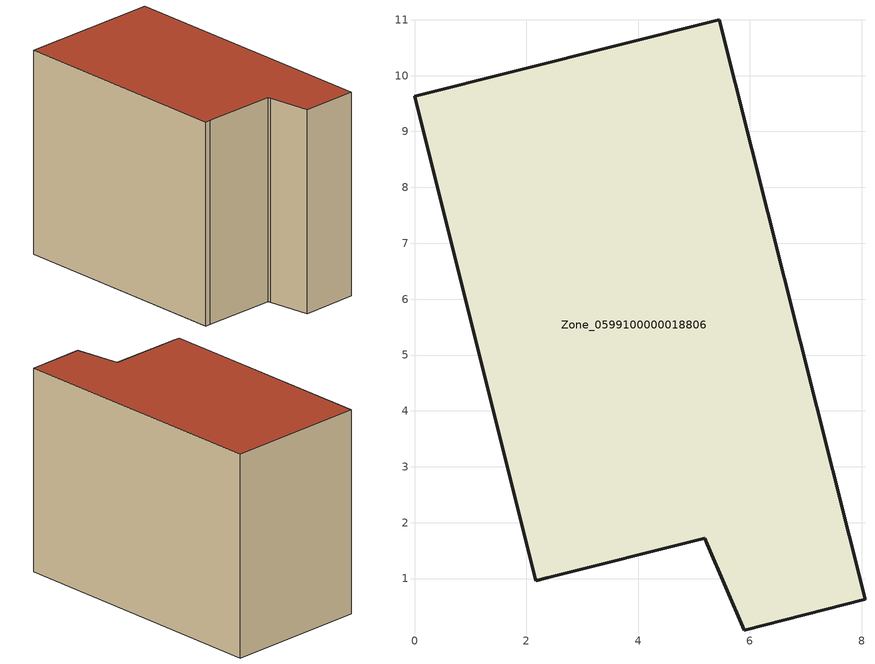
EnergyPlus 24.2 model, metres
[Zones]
Zone_0599100000018806
 floor ground (C_G): 5.24,1.61 5.19,1.72 2.37,1.01 2.17,0.96 0,9.63 5.45,11 8.06,0.63 5.9,0.07 z0
 wall outside (C_F): 5.45,11 0,9.63 2.17,0.96 2.37,1.01 5.19,1.72 5.24,1.61 5.9,0.07 8.06,0.63 5.45,11 z0:8.09
 roof outside (C_R): 5.9,0.07 8.06,0.63 5.45,11 0,9.63 2.17,0.96 2.37,1.01 5.19,1.72 5.24,1.61 z8.09
[BUILDING]
Pand.0599100000018806: North Axis=0; Terrain=City; Loads Convergence Tolerance Value=0.04; Temperature Convergence Tolerance Value=0.4; Solar Distribution=FullExterior; Maximum Number of Warmup Days=25; Minimum Number of Warmup Days=1
[Site:Location]
Rotterdam.The.Hague.AP_ZH_NLD Design_Conditions: Latitude=51.96; Longitude=4.45; Time Zone=1; Elevation=-4.5
[SITE:GROUNDTEMPERATURE:BUILDINGSURFACE]
18, 18, 18, 18, 18, 18, 18, 18, 18, 18, 18, 18
[MATERIAL] Thermal Absorptance=0.9; Solar Absorptance=0.7; Visible Absorptance=0.7
Name | Roughness | Thickness | Conductivity | Density | Specific Heat
G.TC.1975-1991 | MediumSmooth | 0.15 | 0.288461 | 540 | 1210
F.TC.1975-1991 | Rough | 0.3 | 0.230769 | 1920 | 840
R.TC.1975-1991 | MediumRough | 0.2 | 0.153846 | 1500 | 1000
[CONSTRUCTION]
C_G: G.TC.1975-1991
C_F: F.TC.1975-1991
C_R: R.TC.1975-1991
[ZONE]
Zone_0599100000018806: Type=1; Multiplier=1; Ceiling Height=Autocalculate; Volume=Autocalculate; Floor Area=autocalculate; Part of Total Floor Area=Yes
[ZONEINFILTRATION:DESIGNFLOWRATE]
Infil_Zone_0599100000018806: Zone or ZoneList or Space or SpaceList=Zone_0599100000018806; Schedule=AlwaysOn; Design Flow Rate Calculation Method=Flow/Area; Flow Rate per Floor Area=0.003; Constant Term Coefficient=1; Temperature Term Coefficient=0; Velocity Term Coefficient=0; Velocity Squared Term Coefficient=0
[HVACTEMPLATE:ZONE:IDEALLOADSAIRSYSTEM]
Zone_0599100000018806: Maximum Heating Supply Air Temperature=50; Minimum Cooling Supply Air Temperature=13; Maximum Heating Supply Air Humidity Ratio=0.0156; Minimum Cooling Supply Air Humidity Ratio=0.0077; Heating Limit=NoLimit; Cooling Limit=NoLimit; Dehumidification Control Type=ConstantSensibleHeatRatio; Cooling Sensible Heat Ratio=0.7; Dehumidification Setpoint=60; Humidification Control Type=None; Humidification Setpoint=30; Outdoor Air Method=None; Outdoor Air Flow Rate per Person=0.00944; Outdoor Air Flow Rate per Zone Floor Area=0; Outdoor Air Flow Rate per Zone=0; Demand Controlled Ventilation Type=None; Outdoor Air Economizer Type=NoEconomizer; Heat Recovery Type=None; Sensible Heat Recovery Effectiveness=0.7; Latent Heat Recovery Effectiveness=0.65
[ZONECONTROL:THERMOSTAT]
ThermostatControl_Zone_0599100000018806: Zone or ZoneList=Zone_0599100000018806; Control Type Schedule=DualSetpointControlType; Control 1=Thermostat_Zone_0599100000018806; Temperature Difference Between Cutout And Setpoint=0
[THERMOSTATSETPOINT:DUALSETPOINT]
Thermostat_Zone_0599100000018806: Heating Setpoint Temperature Schedule=HeatingSetpoint_Zone_0599100000018806; Cooling Setpoint Temperature Schedule=CoolingSetpoint_Zone_0599100000018806
[SCHEDULE:COMPACT]
HeatingSetpoint_Zone_0599100000018806: Through: 12/31, For: AllDays, Until: 24:00, 21
CoolingSetpoint_Zone_0599100000018806: Through: 12/31, For: AllDays, Until: 24:00, 24
DualSetpointControlType: Through: 12/31, For: AllDays, Until: 24:00, 4
AlwaysOn: Through: 12/31, For: AllDays, Until: 24:00, 1
